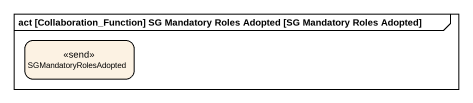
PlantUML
@startuml
mainframe act [Collaboration_Function] SG Mandatory Roles Adopted [SG Mandatory Roles Adopted]
hide empty description
state SGMandatoryRolesAdopted <<send>>
@enduml
